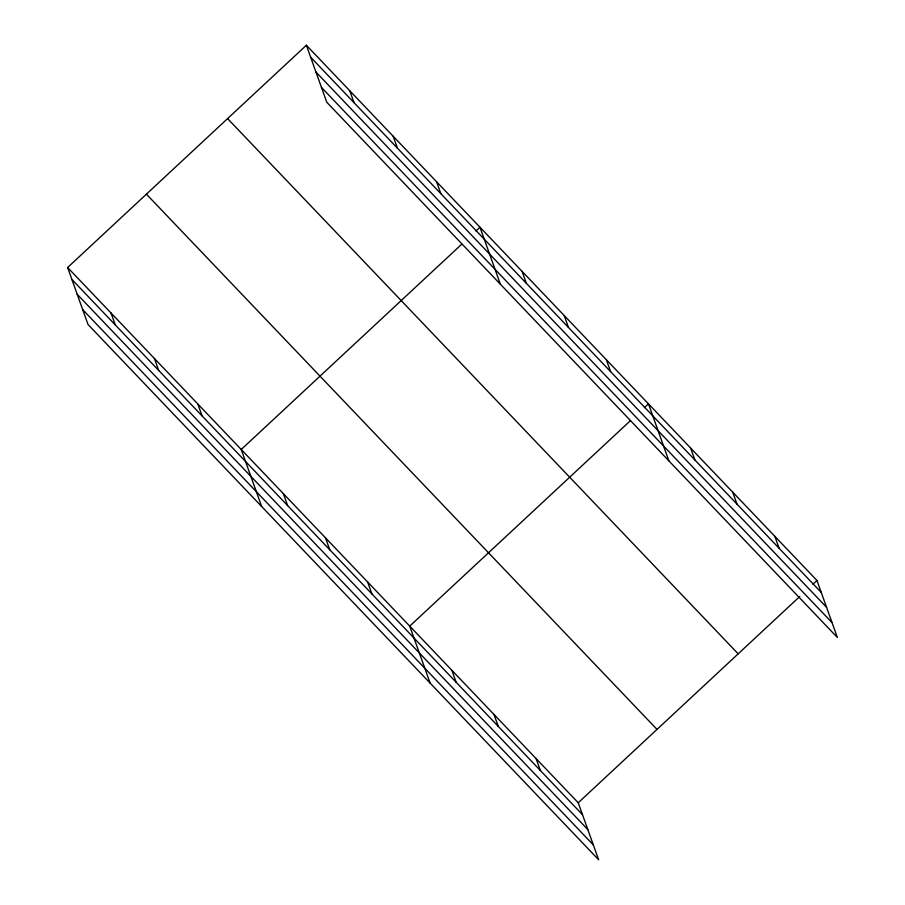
<?xml version="1.0" encoding="UTF-8"?>
<svg xmlns="http://www.w3.org/2000/svg" width="905" height="905" viewBox="0 0 905 905"><rect width="100%" height="100%" fill="white"/><g stroke="black" fill="none" stroke-linecap="round" stroke-linejoin="round"><path stroke-width="1.36" d="M67.626 267.518L578.227 802.758L598.635 859.75L88.034 324.51L67.626 267.518L306.365 45.25L816.966 580.49L837.374 637.482L326.773 102.242L306.365 45.25M461.788 244.158L241.228 449.491L261.647 506.495M475.928 230.99L479.967 227.234L500.375 284.227M630.287 420.791L409.727 626.124L430.135 683.117M644.428 407.623L648.466 403.856L668.874 460.86M578.227 802.758L799.794 596.474M812.916 584.245L816.966 580.49M310.641 57.185L821.231 592.424M315.969 72.061L826.559 607.3M321.445 87.378L832.046 622.617M227.585 118.6L738.175 653.84M146.418 194.168L657.007 729.407M71.902 279.453L582.503 814.692M77.23 294.329L587.82 829.557M82.717 309.646L593.307 844.885M774.838 536.337L779.115 548.272M732.711 492.173L736.987 504.119M690.594 448.02L694.859 459.955M606.339 359.704L610.615 371.638M564.211 315.551L568.487 327.486M522.095 271.387L526.371 283.333M436.572 181.735L440.848 193.681M393.166 136.236L397.442 148.182M349.771 90.749L354.047 102.684M536.099 758.594L540.376 770.54M493.983 714.441L498.248 726.376M451.855 670.277L456.131 682.223M367.611 581.972L371.876 593.906M325.483 537.808L329.759 549.754M283.356 493.655L287.632 505.59M197.833 404.003L202.109 415.938M154.427 358.504L158.703 370.45M111.032 313.006L115.308 324.952"/></g></svg>
